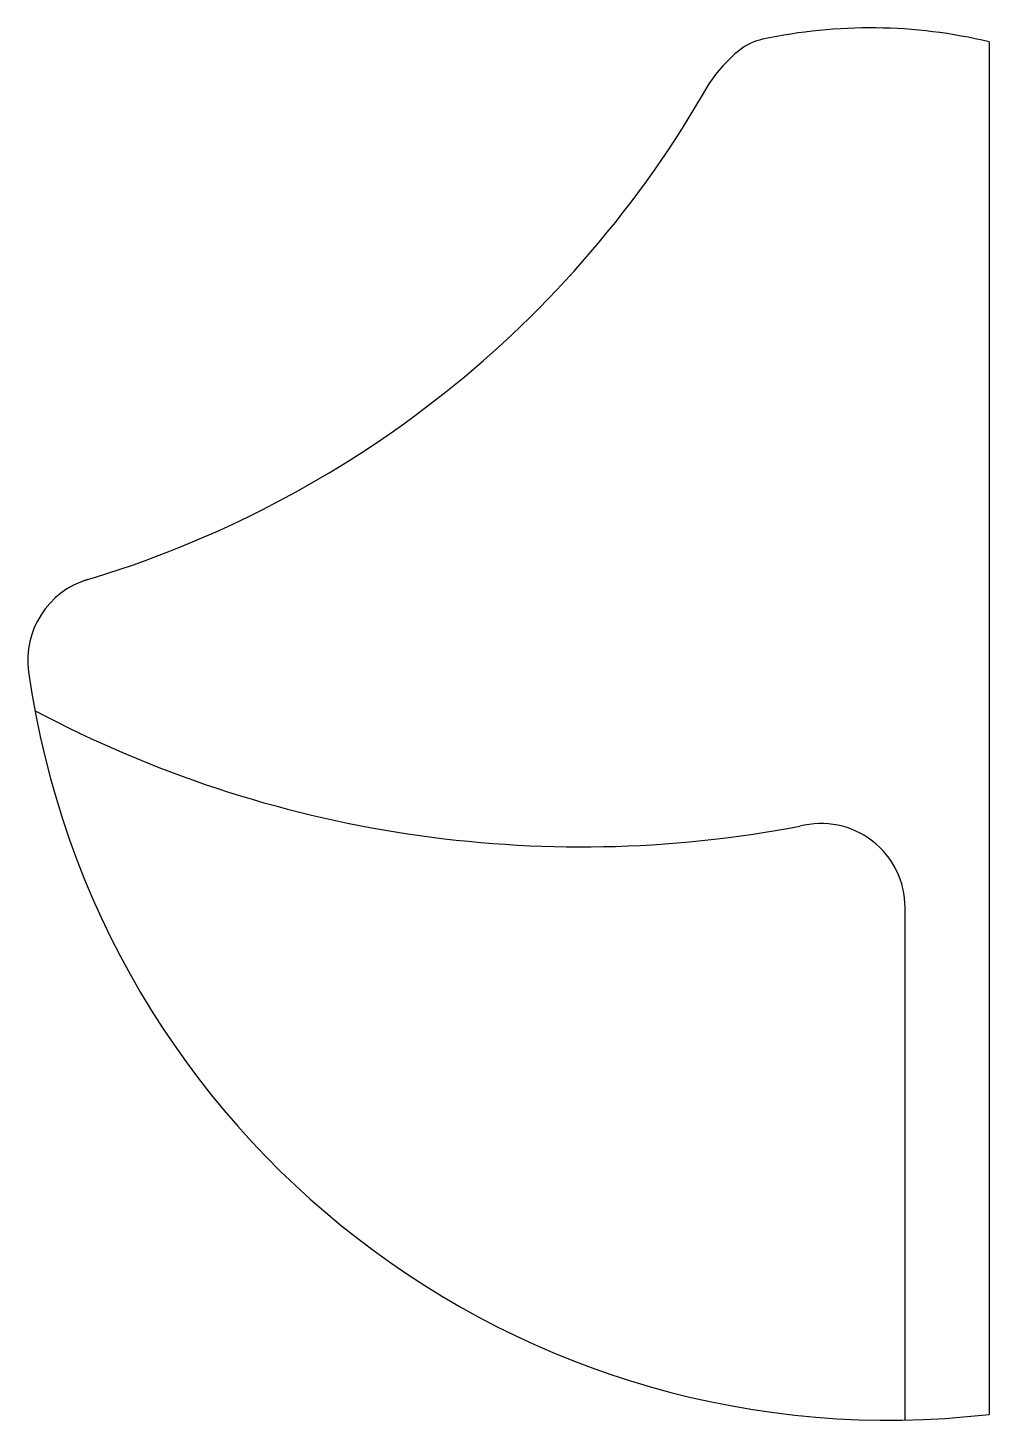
# Model space of a CAD drawing. Extents: x -34.3 to 0, y -49.2 to 0.5.
import ezdxf

# ---------------------------------------------------------------- set-up
doc = ezdxf.new("R2010")
doc.units = 0
doc.header["$LTSCALE"] = 25
doc.header["$MEASUREMENT"] = 0
doc.layers.get('0').update_dxf_attribs({"linetype": 'CONTINUOUS'})

msp = doc.modelspace()

# ---------------------------------------------------------------- linework, layer by layer
at = {"color": 0, "linetype": 'ByBlock'}
for p, q in [((0, 0), (0, -49)), ((-3, -49.2), (-3, -30.904))]:
    msp.add_line(p, q, dxfattribs=at)
for centre, radius, start, end in [((-4.25, -17.75), 18.252, 76.5348, 102.1291), ((-7.665, -1.861), 2, 102.1291, 128.7821), ((-5.726, -4.274), 5.096, 128.7821, 147.0139), ((-43.178, 17.339), 38.154, 286.5079, 330.4109), ((-31.314, -22.067), 3, 106.7561, 187.9795), ((-3.557, -18.176), 31.028, 187.9795, 276.5821), ((-14.544, 12.84), 41.577, 242.0242, 280.792), ((-6, -30.904), 3, 0, 104.6511)]:
    msp.add_arc(centre, radius, start, end, dxfattribs=at)

doc.saveas('drawing.dxf')
